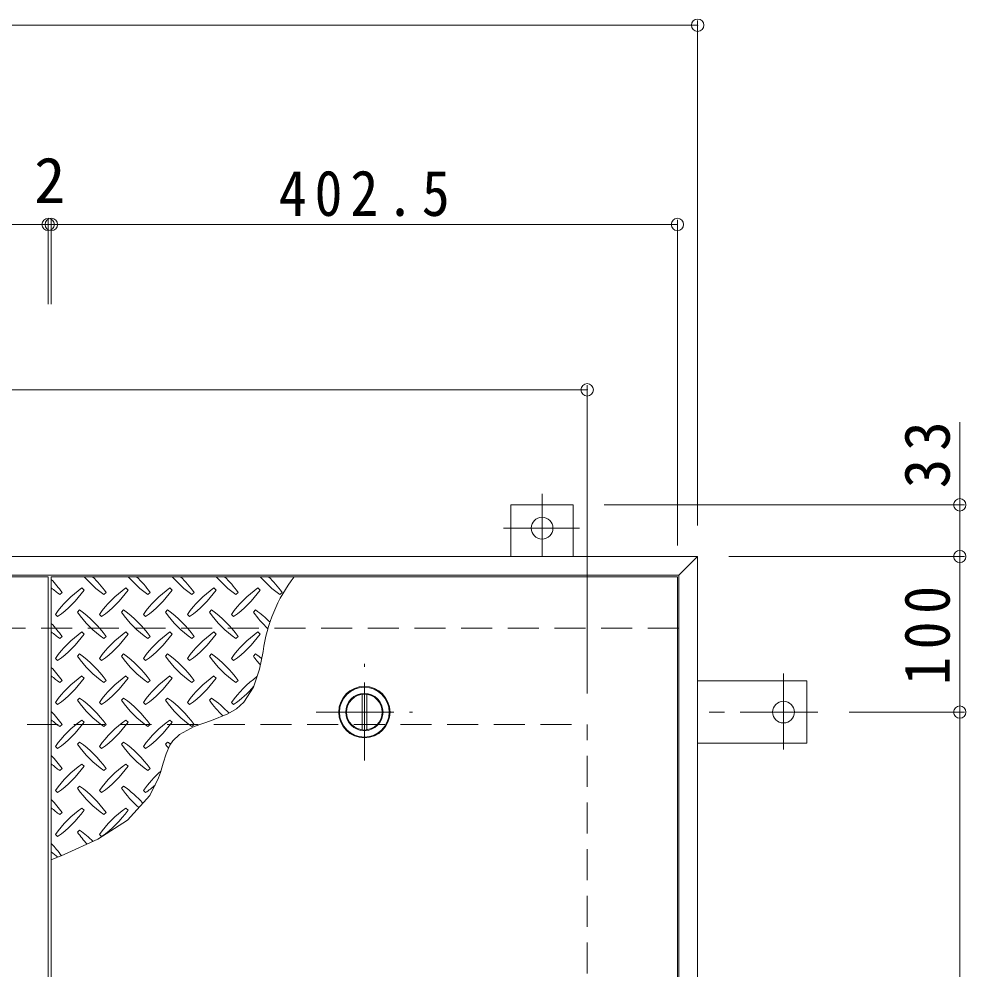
# Model space of a CAD drawing. Units: millimetres at full size, sheet at 1:10. Extents: x -2620 to 2742, y -1962 to 1669.
# Drawn here: x -986 to -377, y 1028 to 1639 of the extents above; entities that cross this region are included whole.
import ezdxf
from ezdxf.enums import TextEntityAlignment as Align

# ---------------------------------------------------------------- set-up
doc = ezdxf.new("R2010")
doc.units = ezdxf.units.MM
doc.header["$LTSCALE"] = 10
doc.header["$PDMODE"] = 32
doc.header["$PDSIZE"] = 8
doc.linetypes.add('CHAIN1', pattern=[8, 5, -1, 1, -1])
doc.linetypes.add('DASHED2', pattern=[3, 2, -1])
for name, color, linetype, lineweight in [('0-1', 2, 'DASHED2', 9), ('0-2', 3, 'Continuous', 9), ('0-3', 2, 'Continuous', 9), ('0-5', 4, 'Continuous', 9), ('0-9', 134, 'Continuous', 5), ('0-C', 2, 'Continuous', 9), ('0-E', 3, 'Continuous', 9), ('0-F', 7, 'Continuous', 9)]:
    doc.layers.add(name, color=color, linetype=linetype, lineweight=lineweight)
doc.styles.add('ＭＳ ゴシック', font='')
doc.styles.get('ＭＳ ゴシック').set_extended_font_data('MS Gothic')

msp = doc.modelspace()

# ---------------------------------------------------------------- linework, layer by layer
at = {"layer": '0-1'}
for p, q in [((-561.86, 1247.35), (-2179.86, 1247.35)), ((-620.86, 185.35), (-620.86, 1185.35))]:
    msp.add_line(p, q, dxfattribs=at)
msp.add_lwpolyline([(-2120.86, 185.35), (-2120.86, 1185.35), (-620.86, 1185.35)], dxfattribs=at)
at = {"layer": '0-2'}
for p, q in [((-562.86, 1280.35), (-965.36, 1280.35)), ((-965.36, 1280.35), (-965.36, 884.33)), ((-562.86, 706.12), (-562.86, 1280.35))]:
    msp.add_line(p, q, dxfattribs=at)
msp.add_lwpolyline([(-967.36, 90.35), (-967.36, 1280.35), (-1369.86, 1280.35)], dxfattribs=at)
msp.add_circle((-764.11, 1193.35), 16.5, dxfattribs=at)
at = {"layer": '0-3'}
for p, q in [((-549.86, 1293.35), (-2191.86, 1293.35)), ((-549.86, 1293.35), (-561.86, 1281.35)), ((-549.86, 77.35), (-549.86, 1293.35)), ((-561.86, 1281.35), (-2179.86, 1281.35)), ((-561.86, 89.35), (-561.86, 1281.35))]:
    msp.add_line(p, q, dxfattribs=at)
at = {"layer": '0-5', "color": 7}
msp.add_line((-381.34, 1326.55), (-381.34, 1379.71), dxfattribs=at)
at = {"layer": '0-9'}
for p, q in [((-944.31, 1271.71), (-945.72, 1273.12)), ((-916.02, 1271.71), (-917.44, 1273.12)), ((-887.74, 1271.71), (-889.15, 1273.12)), ((-859.45, 1271.71), (-860.87, 1273.12)), ((-831.17, 1271.71), (-832.58, 1273.12)), ((-959.86, 1268.88), (-958.45, 1270.29)), ((-931.58, 1268.88), (-930.16, 1270.29)), ((-903.29, 1268.88), (-901.88, 1270.29)), ((-875.01, 1268.88), (-873.6, 1270.29)), ((-846.72, 1268.88), (-845.31, 1270.29)), ((-818.44, 1268.88), (-817.03, 1270.29)), ((-947.13, 1258.98), (-948.55, 1257.57)), ((-918.85, 1258.98), (-920.26, 1257.57)), ((-890.57, 1258.98), (-891.98, 1257.57)), ((-862.28, 1258.98), (-863.7, 1257.57)), ((-834, 1258.98), (-835.41, 1257.57)), ((-962.69, 1256.15), (-961.28, 1254.74)), ((-934.41, 1256.15), (-932.99, 1254.74)), ((-906.12, 1256.15), (-904.71, 1254.74)), ((-877.84, 1256.15), (-876.42, 1254.74)), ((-849.55, 1256.15), (-848.14, 1254.74)), ((-959.86, 1240.59), (-958.45, 1242.01)), ((-944.31, 1243.42), (-945.72, 1244.84)), ((-931.58, 1240.59), (-930.16, 1242.01)), ((-916.02, 1243.42), (-917.44, 1244.84)), ((-903.29, 1240.59), (-901.88, 1242.01)), ((-887.74, 1243.42), (-889.15, 1244.84)), ((-875.01, 1240.59), (-873.6, 1242.01)), ((-859.45, 1243.42), (-860.87, 1244.84)), ((-846.72, 1240.59), (-845.31, 1242.01)), ((-831.17, 1243.42), (-832.58, 1244.84)), ((-947.13, 1230.7), (-948.55, 1229.28)), ((-918.85, 1230.7), (-920.26, 1229.28)), ((-890.57, 1230.7), (-891.98, 1229.28)), ((-862.28, 1230.7), (-863.7, 1229.28)), ((-834, 1230.7), (-835.41, 1229.28)), ((-962.69, 1227.87), (-961.28, 1226.45)), ((-934.41, 1227.87), (-932.99, 1226.45)), ((-906.12, 1227.87), (-904.71, 1226.45)), ((-877.84, 1227.87), (-876.42, 1226.45)), ((-849.55, 1227.87), (-848.14, 1226.45)), ((-944.31, 1215.14), (-945.72, 1216.55)), ((-916.02, 1215.14), (-917.44, 1216.55)), ((-887.74, 1215.14), (-889.15, 1216.55)), ((-859.45, 1215.14), (-860.87, 1216.55)), ((-959.86, 1212.31), (-958.45, 1213.72)), ((-931.58, 1212.31), (-930.16, 1213.72)), ((-903.29, 1212.31), (-901.88, 1213.72)), ((-875.01, 1212.31), (-873.6, 1213.72)), ((-846.72, 1212.31), (-845.31, 1213.72)), ((-962.69, 1199.58), (-961.28, 1198.17)), ((-947.13, 1202.41), (-948.55, 1201)), ((-934.41, 1199.58), (-932.99, 1198.17)), ((-918.85, 1202.41), (-920.26, 1201)), ((-906.12, 1199.58), (-904.71, 1198.17)), ((-890.57, 1202.41), (-891.98, 1201)), ((-877.84, 1199.58), (-876.42, 1198.17)), ((-862.28, 1202.41), (-863.7, 1201)), ((-849.55, 1199.58), (-848.14, 1198.17)), ((-944.31, 1186.85), (-945.72, 1188.27)), ((-916.02, 1186.85), (-917.44, 1188.27)), ((-887.74, 1186.85), (-889.15, 1188.27)), ((-959.86, 1184.03), (-958.45, 1185.44)), ((-931.58, 1184.03), (-930.16, 1185.44)), ((-903.29, 1184.03), (-901.88, 1185.44)), ((-875.01, 1184.03), (-873.6, 1185.44)), ((-947.13, 1174.13), (-948.55, 1172.71)), ((-918.85, 1174.13), (-920.26, 1172.71)), ((-890.57, 1174.13), (-891.98, 1172.71)), ((-962.69, 1171.3), (-961.28, 1169.88)), ((-934.41, 1171.3), (-932.99, 1169.88)), ((-906.12, 1171.3), (-904.71, 1169.88)), ((-959.86, 1155.74), (-958.45, 1157.16)), ((-944.31, 1158.57), (-945.72, 1159.98)), ((-931.58, 1155.74), (-930.16, 1157.16)), ((-916.02, 1158.57), (-917.44, 1159.98)), ((-903.29, 1155.74), (-901.88, 1157.16)), ((-962.69, 1143.01), (-961.28, 1141.6)), ((-947.13, 1145.84), (-948.55, 1144.43)), ((-934.41, 1143.01), (-932.99, 1141.6)), ((-918.85, 1145.84), (-920.26, 1144.43)), ((-906.12, 1143.01), (-904.71, 1141.6)), ((-944.31, 1130.29), (-945.72, 1131.7)), ((-916.02, 1130.29), (-917.44, 1131.7)), ((-959.86, 1127.46), (-958.45, 1128.87)), ((-931.58, 1127.46), (-930.16, 1128.87)), ((-962.69, 1114.73), (-961.28, 1113.32)), ((-947.13, 1117.56), (-948.55, 1116.14)), ((-934.41, 1114.73), (-932.99, 1113.32))]:
    msp.add_line(p, q, dxfattribs=at)
msp.add_lwpolyline([(-965.36, 1098.43), (-957.09, 1101.77), (-935.34, 1111.72), (-916.37, 1123.89), (-901.97, 1139.66), (-896.39, 1151.02), (-895.25, 1154.5), (-893.49, 1160.64), (-891.6, 1166.64), (-889.15, 1172.11), (-887.3, 1174.89), (-883.02, 1179), (-873.42, 1184.11), (-862.45, 1188), (-851.78, 1192.19), (-846.38, 1195.35), (-841.54, 1199.73), (-835.45, 1209.35), (-831.5, 1220.94), (-829.15, 1232.37)], dxfattribs=at)
for centre, radius, start, end in [((-1017.49, 1228.22), 72.5, 35.47272, 44.0249), ((-889.51, 1327.92), 72.5, 221.00789, 234.5273), ((-989.21, 1228.22), 72.5, 35.47272, 45.97511), ((-861.22, 1327.92), 72.5, 221.00789, 234.5273), ((-960.92, 1228.22), 72.5, 35.47272, 45.97511), ((-832.94, 1327.92), 72.5, 221.00789, 234.5273), ((-932.64, 1228.22), 72.5, 35.47272, 45.97511), ((-804.65, 1327.92), 72.5, 221.00789, 234.5273), ((-904.35, 1228.22), 72.5, 35.47272, 45.97511), ((-776.37, 1327.92), 72.5, 221.00789, 234.5273), ((-727.96, 1218.6), 102.13, 142.79805, 172.25462), ((-876.07, 1228.22), 72.5, 35.47272, 45.97511), ((-917.79, 1327.92), 72.5, 228.99213, 234.5273), ((-903.65, 1214.08), 72.5, 125.47272, 144.5273), ((-1003.35, 1313.78), 72.5, 305.47256, 324.5273), ((-875.36, 1214.08), 72.5, 125.47272, 144.5273), ((-975.06, 1313.78), 72.5, 305.47256, 324.5273), ((-847.08, 1214.08), 72.5, 125.47272, 144.5273), ((-946.78, 1313.78), 72.5, 305.47256, 324.5273), ((-818.79, 1214.08), 72.5, 125.47272, 144.5273), ((-918.5, 1313.78), 72.5, 305.47256, 324.5273), ((-790.51, 1214.08), 72.5, 125.47272, 144.5273), ((-890.21, 1313.78), 72.5, 305.47256, 324.5273), ((-989.21, 1199.94), 72.5, 35.47272, 54.5273), ((-960.92, 1199.94), 72.5, 35.47272, 54.5273), ((-932.64, 1199.94), 72.5, 35.47272, 54.5273), ((-904.35, 1199.94), 72.5, 35.47272, 54.5273), ((-876.07, 1199.94), 72.5, 44.94598, 54.5273), ((-889.51, 1299.64), 72.5, 215.47258, 234.5273), ((-861.22, 1299.64), 72.5, 215.47258, 234.5273), ((-832.94, 1299.64), 72.5, 215.47258, 234.5273), ((-804.65, 1299.64), 72.5, 215.47258, 234.5273), ((-776.37, 1299.64), 72.5, 215.47258, 226.69856), ((-1017.49, 1199.94), 72.5, 35.47272, 44.0249), ((-917.79, 1299.64), 72.5, 228.99213, 234.5273), ((-903.65, 1185.79), 72.5, 125.47272, 144.5273), ((-1003.35, 1285.5), 72.5, 305.47256, 324.5273), ((-875.36, 1185.79), 72.5, 125.47272, 144.5273), ((-975.06, 1285.5), 72.5, 305.47256, 324.5273), ((-847.08, 1185.79), 72.5, 125.47272, 144.5273), ((-946.78, 1285.5), 72.5, 305.47256, 324.5273), ((-818.79, 1185.79), 72.5, 125.47272, 144.5273), ((-918.5, 1285.5), 72.5, 305.47256, 324.5273), ((-790.51, 1185.79), 72.5, 125.47272, 144.5273), ((-890.21, 1285.5), 72.5, 305.47256, 324.5273), ((-889.51, 1271.35), 72.5, 215.47258, 234.5273), ((-989.21, 1171.65), 72.5, 35.47272, 54.5273), ((-861.22, 1271.35), 72.5, 215.47258, 234.5273), ((-960.92, 1171.65), 72.5, 35.47272, 54.5273), ((-832.94, 1271.35), 72.5, 215.47258, 234.5273), ((-932.64, 1171.65), 72.5, 35.47272, 54.5273), ((-804.65, 1271.35), 72.5, 215.47258, 234.5273), ((-904.35, 1171.65), 72.5, 35.47272, 54.5273), ((-776.37, 1271.35), 72.5, 215.47258, 221.1628), ((-876.07, 1171.65), 72.5, 50.65677, 54.5273), ((-1017.49, 1171.65), 72.5, 35.47272, 44.0249), ((-917.79, 1271.35), 72.5, 228.99213, 234.5273), ((-903.65, 1157.51), 72.5, 125.47272, 144.5273), ((-875.36, 1157.51), 72.5, 125.47272, 144.5273), ((-847.08, 1157.51), 72.5, 125.47272, 144.5273), ((-818.79, 1157.51), 72.5, 125.47272, 144.5273), ((-790.51, 1157.51), 72.5, 126.00705, 144.5273), ((-1003.35, 1257.21), 72.5, 305.47256, 324.5273), ((-975.06, 1257.21), 72.5, 305.47256, 324.52728), ((-946.78, 1257.21), 72.5, 305.47256, 324.52728), ((-918.5, 1257.21), 72.5, 305.47256, 324.52728), ((-890.21, 1257.21), 72.5, 305.47256, 319.2924), ((-889.51, 1243.07), 72.5, 215.47258, 234.5273), ((-989.21, 1143.37), 72.5, 35.47272, 54.5273), ((-861.22, 1243.07), 72.5, 215.47258, 234.5273), ((-960.92, 1143.37), 72.5, 35.47272, 54.5273), ((-832.94, 1243.07), 72.5, 215.47258, 234.5273), ((-932.64, 1143.37), 72.5, 35.47272, 54.5273), ((-804.65, 1243.07), 72.5, 215.47258, 225.99713), ((-904.35, 1143.37), 72.5, 42.74814, 54.5273), ((-1017.49, 1143.37), 72.5, 35.47272, 44.0249), ((-917.79, 1243.07), 72.5, 228.99213, 234.5273), ((-903.65, 1129.23), 72.5, 125.47272, 144.5273), ((-1003.35, 1228.93), 72.5, 305.47256, 324.5273), ((-875.36, 1129.23), 72.5, 125.47272, 144.5273), ((-975.06, 1228.93), 72.5, 305.47256, 324.5273), ((-847.08, 1129.23), 72.5, 125.47272, 144.5273), ((-946.78, 1228.93), 72.5, 305.47256, 324.5273), ((-989.21, 1115.08), 72.5, 35.47272, 54.5273), ((-960.92, 1115.08), 72.5, 35.47272, 54.5273), ((-932.64, 1115.08), 72.5, 52.70831, 54.5273), ((-889.51, 1214.79), 72.5, 215.47258, 234.5273), ((-861.22, 1214.79), 72.5, 215.47258, 234.5273), ((-832.94, 1214.79), 72.5, 215.47258, 218.03572), ((-1017.49, 1115.08), 72.5, 35.47272, 44.0249), ((-917.79, 1214.79), 72.5, 228.99213, 234.5273), ((-903.65, 1100.94), 72.5, 125.47272, 144.5273), ((-1003.35, 1200.64), 72.5, 305.47256, 324.5273), ((-875.36, 1100.94), 72.5, 125.47272, 144.5273), ((-975.06, 1200.64), 72.5, 305.47256, 324.5273), ((-847.08, 1100.94), 72.5, 131.38763, 144.5273), ((-889.51, 1186.5), 72.5, 215.47258, 234.5273), ((-989.21, 1086.8), 72.5, 35.47272, 54.5273), ((-861.22, 1186.5), 72.5, 215.47258, 228.77962), ((-960.92, 1086.8), 72.5, 41.35275, 54.5273), ((-946.78, 1200.64), 72.5, 305.47256, 311.59831), ((-1017.49, 1086.8), 72.5, 35.47272, 44.0249), ((-917.79, 1186.5), 72.5, 228.99213, 234.5273), ((-903.65, 1072.66), 72.5, 125.47272, 144.5273), ((-875.36, 1072.66), 72.5, 125.47272, 144.5273), ((-1003.35, 1172.36), 72.5, 305.47256, 324.5273), ((-975.06, 1172.36), 72.5, 305.47256, 324.5273), ((-889.51, 1158.22), 72.5, 215.47258, 223.25978), ((-989.21, 1058.51), 72.5, 45.57452, 54.5273), ((-1017.49, 1058.51), 72.5, 35.94795, 44.0249), ((-917.79, 1158.22), 72.5, 228.99213, 233.25279)]:
    msp.add_arc(centre, radius, start, end, dxfattribs=at)
at = {"layer": '0-C', "linetype": 'CHAIN1'}
for p, q in [((-764.11, 1162.35), (-764.11, 1224.35)), ((-795.11, 1193.35), (-733.11, 1193.35))]:
    msp.add_line(p, q, dxfattribs=at)
at = {"layer": '0-C'}
for p, q in [((-765.61, 1204.75), (-765.61, 1181.95)), ((-762.61, 1204.75), (-762.61, 1181.95))]:
    msp.add_line(p, q, dxfattribs=at)
for radius in [16, 12, 11.5]:
    msp.add_circle((-764.11, 1193.35), radius, dxfattribs=at)
at = {"layer": '0-E', "linetype": 'CHAIN1'}
for p, q in [((-649.86, 1333.71), (-649.86, 1293.55)), ((-674.7, 1311.55), (-625.81, 1311.55)), ((-494.66, 1218.19), (-494.66, 1169.3)), ((-472.5, 1193.35), (-549.86, 1193.35))]:
    msp.add_line(p, q, dxfattribs=at)
at = {"layer": '0-E'}
for p, q in [((-669.86, 1326.55), (-629.86, 1326.55)), ((-669.86, 1293.35), (-669.86, 1326.55)), ((-629.86, 1293.35), (-629.86, 1326.55)), ((-549.86, 1213.35), (-479.66, 1213.35)), ((-479.66, 1213.35), (-479.66, 1173.35)), ((-549.86, 1173.35), (-479.66, 1173.35))]:
    msp.add_line(p, q, dxfattribs=at)
for centre in [(-649.86, 1311.55), (-494.66, 1193.35)]:
    msp.add_circle(centre, 7, dxfattribs=at)
at = {"layer": '0-F'}
for p, q in [((-2191.86, 1634.75), (-549.86, 1634.75)), ((-549.86, 1637.75), (-549.86, 1313.35)), ((-967.36, 1509.75), (-967.36, 1455.59)), ((-965.36, 1509.75), (-965.36, 1455.59)), ((-562.86, 1509.75), (-562.86, 1300.35)), ((-1369.86, 1506.75), (-967.36, 1506.75)), ((-967.36, 1506.75), (-965.36, 1506.75)), ((-965.36, 1506.75), (-562.86, 1506.75)), ((-2120.86, 1400.47), (-620.86, 1400.47)), ((-620.86, 1403.47), (-620.86, 1205.35)), ((-378.34, 1326.55), (-609.86, 1326.55)), ((-381.34, 1293.35), (-381.34, 1326.55)), ((-378.34, 1293.35), (-529.86, 1293.35)), ((-381.34, 1293.35), (-381.34, 1193.35)), ((-378.34, 1193.35), (-452.5, 1193.35)), ((-381.34, 1193.35), (-381.34, 685.35))]:
    msp.add_line(p, q, dxfattribs=at)
for p in [(-549.86, 1634.75), (-967.36, 1506.75), (-965.36, 1506.75), (-562.86, 1506.75), (-620.86, 1400.47), (-381.34, 1326.55), (-381.34, 1293.35), (-381.34, 1193.35)]:
    msp.add_point(p, dxfattribs=at)

# ---------------------------------------------------------------- texts
at = {"layer": '0-F', "color": 2, "style": 'ＭＳ ゴシック'}
msp.add_text('2', height=29.33, dxfattribs=at).set_placement((-976.36, 1511.75), align=Align.BOTTOM_LEFT)
at = {"layer": '0-F', "color": 2, "insert": (-819.11, 1511.75), "char_height": 29.33, "attachment_point": 7, "style": 'ＭＳ ゴシック'}
msp.add_mtext('\\T1.28;\\W0.9;402.5', dxfattribs=at)
at = {"layer": '0-F', "color": 2, "char_height": 29.33, "attachment_point": 7, "rotation": 90, "style": 'ＭＳ ゴシック'}
for s, insert in [('\\T1.27;\\W0.95;33', (-387.34, 1337.21)), ('\\T1.27;\\W0.9;100', (-387.34, 1210.85))]:
    msp.add_mtext(s, dxfattribs=dict(at, insert=insert))

doc.saveas('drawing.dxf')
